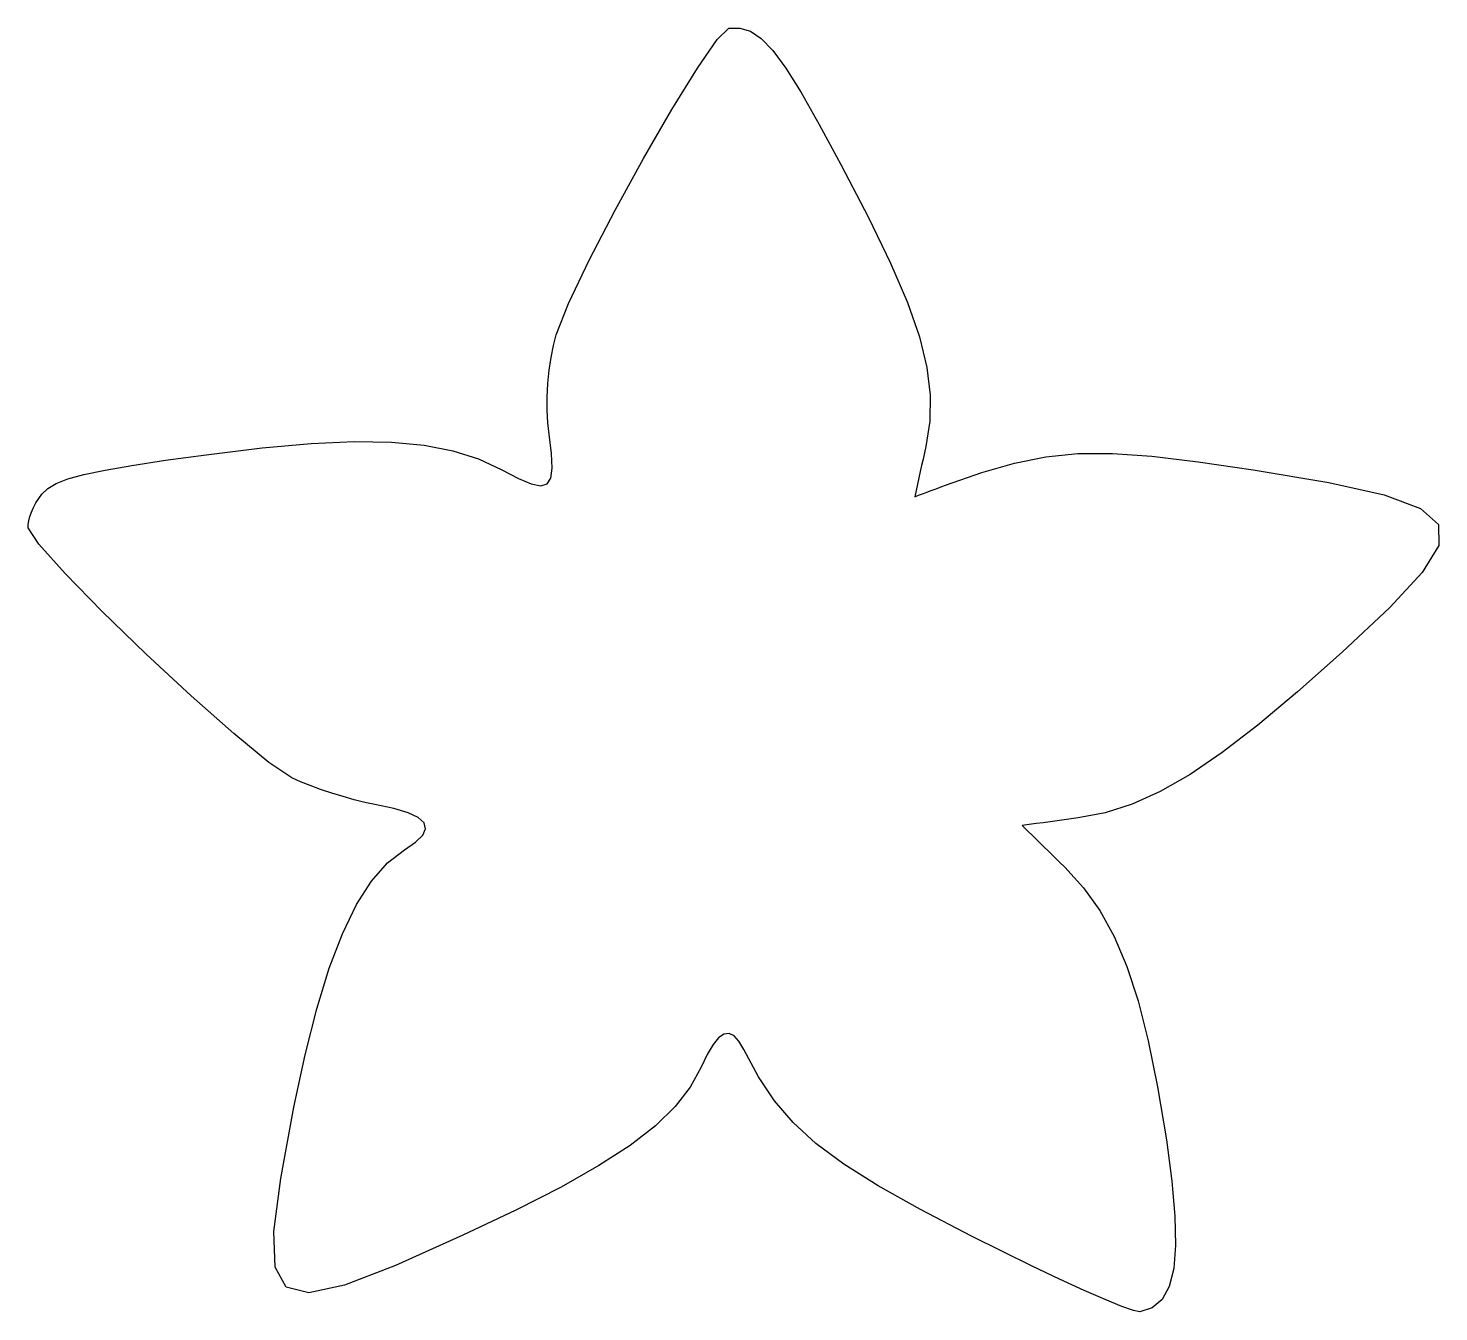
# Model space of a CAD drawing. Extents: x 2.4 to 98.2, y 8.1 to 95.3.
import ezdxf

# ---------------------------------------------------------------- set-up
doc = ezdxf.new("R2010")
doc.units = 0
doc.layers.add('LAYER_1', color=7, linetype='CONTINUOUS')

msp = doc.modelspace()

# ---------------------------------------------------------------- linework, layer by layer
at = {"layer": 'LAYER_1', "color": 3}
for p, q in [((49.193221, 94.49137), (49.976668, 95.24806)), ((49.976668, 95.24806), (50.734817, 95.25506)), ((50.734817, 95.25506), (51.453678, 95.04456)), ((51.453678, 95.04456), (52.180585, 94.55946)), ((47.843493, 92.54733), (49.193221, 94.49137)), ((52.180585, 94.55946), (52.962874, 93.74231)), ((52.962874, 93.74231), (53.847882, 92.53567)), ((46.113274, 89.74597), (47.843493, 92.54733)), ((53.847882, 92.53567), (54.882946, 90.88208)), ((54.882946, 90.88208), (56.115399, 88.72411)), ((44.188355, 86.41732), (46.113274, 89.74597)), ((56.115399, 88.72411), (57.59258, 86.0043)), ((42.254525, 82.89141), (44.188355, 86.41732)), ((57.59258, 86.0043), (59.465627, 82.41043)), ((40.497574, 79.49829), (42.254525, 82.89141)), ((59.465627, 82.41043), (60.963867, 79.31087)), ((39.103293, 76.56796), (40.497574, 79.49829)), ((60.963867, 79.31087), (62.110104, 76.62988)), ((38.257471, 74.43048), (39.103293, 76.56796)), ((62.110104, 76.62988), (62.927141, 74.29173)), ((38.066706, 73.71431), (38.257471, 74.43048)), ((62.927141, 74.29173), (63.437782, 72.22069)), ((37.786535, 72.03608), (37.909055, 72.90697)), ((37.909055, 72.90697), (38.066706, 73.71431)), ((37.701165, 71.12927), (37.786535, 72.03608)), ((63.437782, 72.22069), (63.66483, 70.34104)), ((37.654955, 70.21417), (37.701165, 71.12927)), ((37.649955, 69.3184), (37.654955, 70.21417)), ((63.66483, 70.34104), (63.63109, 68.57704)), ((37.688115, 68.46959), (37.649955, 69.3184)), ((37.771485, 67.69538), (37.688115, 68.46959)), ((63.63109, 68.57704), (63.359365, 66.85297)), ((18.300913, 66.75783), (21.627973, 67.05525)), ((21.627973, 67.05525), (24.532519, 67.18718)), ((24.532519, 67.18718), (27.067104, 67.15098)), ((27.067104, 67.15098), (29.284284, 66.94387)), ((37.938248, 66.37952), (37.771485, 67.69538)), ((11.721214, 65.91557), (14.498783, 66.29761)), ((14.498783, 66.29761), (18.300913, 66.75783)), ((29.284284, 66.94387), (31.236616, 66.56319)), ((31.236616, 66.56319), (32.976653, 66.00626)), ((37.989068, 65.3881), (37.938248, 66.37952)), ((63.265015, 66.42711), (63.170665, 66.00125)), ((63.359365, 66.85297), (63.265015, 66.42711)), ((69.374649, 65.73404), (71.503535, 66.15761)), ((71.503535, 66.15761), (73.677512, 66.3716)), ((73.677512, 66.3716), (76.034193, 66.3828)), ((76.034193, 66.3828), (78.711191, 66.19815)), ((78.711191, 66.19815), (81.846115, 65.82443)), ((6.190996, 64.95447), (7.621492, 65.257)), ((7.621492, 65.257), (9.446841, 65.57303)), ((9.446841, 65.57303), (11.721214, 65.91557)), ((32.976653, 66.00626), (34.556951, 65.27038)), ((34.556951, 65.27038), (35.690125, 64.68356)), ((37.900688, 64.70357), (37.989068, 65.3881)), ((62.981965, 65.14952), (62.887615, 64.72366)), ((63.076315, 65.57539), (62.981965, 65.14952)), ((63.170665, 66.00125), (63.076315, 65.57539)), ((67.153244, 65.09404), (69.374649, 65.73404)), ((81.846115, 65.82443), (85.57658, 65.2685)), ((85.57658, 65.2685), (90.718193, 64.40002)), ((3.726925, 63.99803), (4.297884, 64.33798)), ((4.297884, 64.33798), (5.101184, 64.65246)), ((5.101184, 64.65246), (6.190996, 64.95447)), ((35.690125, 64.68356), (36.567832, 64.31593)), ((36.567832, 64.31593), (37.213325, 64.18503)), ((37.213325, 64.18503), (37.649859, 64.30839)), ((37.649859, 64.30839), (37.900688, 64.70357)), ((62.793265, 64.2978), (62.698915, 63.87194)), ((62.887615, 64.72366), (62.793265, 64.2978)), ((64.439564, 64.13268), (64.701707, 64.23078)), ((64.701707, 64.23078), (67.153244, 65.09404)), ((90.718193, 64.40002), (94.49447, 63.56734)), ((2.931508, 63.02717), (3.122895, 63.33256)), ((3.122895, 63.33256), (3.334138, 63.61961)), ((3.334138, 63.61961), (3.726925, 63.99803)), ((62.698915, 63.87194), (62.604565, 63.44608)), ((62.604565, 63.44608), (62.866708, 63.54418)), ((62.866708, 63.54418), (63.128851, 63.64228)), ((63.128851, 63.64228), (63.390993, 63.74038)), ((63.390993, 63.74038), (63.653136, 63.83838)), ((63.653136, 63.83838), (63.915279, 63.93648)), ((63.915279, 63.93648), (64.177422, 64.03458)), ((64.177422, 64.03458), (64.439564, 64.13268)), ((94.49447, 63.56734), (96.961568, 62.65547)), ((2.514315, 62.09469), (2.623436, 62.39886)), ((2.623436, 62.39886), (2.763761, 62.71281)), ((2.763761, 62.71281), (2.931508, 63.02717)), ((96.961568, 62.65547), (98.175644, 61.54941)), ((2.404817, 61.55317), (2.440181, 61.80967)), ((2.412007, 61.33456), (2.404817, 61.55317)), ((3.131983, 60.22619), (2.412007, 61.33456)), ((2.440181, 61.80967), (2.514315, 62.09469)), ((98.175644, 61.54941), (98.192854, 60.13418)), ((4.91158, 58.23395), (3.131983, 60.22619)), ((98.192854, 60.13418), (97.069357, 58.29477)), ((7.437773, 55.65486), (4.91158, 58.23395)), ((97.069357, 58.29477), (94.861308, 55.91621)), ((10.397536, 52.7859), (7.437773, 55.65486)), ((94.861308, 55.91621), (91.624865, 52.8835)), ((13.477845, 49.92407), (10.397536, 52.7859)), ((91.624865, 52.8835), (88.598712, 50.1894)), ((16.365674, 47.36636), (13.477845, 49.92407)), ((88.598712, 50.1894), (85.90472, 47.93062)), ((85.90472, 47.93062), (83.489275, 46.07346)), ((18.747998, 45.40978), (16.365674, 47.36636)), ((83.489275, 46.07346), (81.298765, 44.58426)), ((20.31179, 44.35132), (18.747998, 45.40978)), ((20.884141, 44.09235), (20.31179, 44.35132)), ((21.540417, 43.82839), (20.884141, 44.09235)), ((81.298765, 44.58426), (79.279576, 43.42934)), ((22.257508, 43.56684), (21.540417, 43.82839)), ((23.012305, 43.31505), (22.257508, 43.56684)), ((23.781696, 43.08041), (23.012305, 43.31505)), ((79.279576, 43.42934), (77.378095, 42.57502)), ((24.542572, 42.8703), (23.781696, 43.08041)), ((25.271823, 42.69208), (24.542572, 42.8703)), ((25.946338, 42.55314), (25.271823, 42.69208)), ((27.225883, 42.28017), (25.946338, 42.55314)), ((28.207317, 41.98147), (27.225883, 42.28017)), ((77.378095, 42.57502), (75.54071, 41.98763)), ((28.892711, 41.65388), (28.207317, 41.98147)), ((29.284136, 41.2942), (28.892711, 41.65388)), ((29.383666, 40.89925), (29.284136, 41.2942)), ((70.860606, 41.24709), (70.385073, 41.18269)), ((71.33614, 41.31149), (70.860606, 41.24709)), ((71.811674, 41.37589), (71.33614, 41.31149)), ((72.287207, 41.44029), (71.811674, 41.37589)), ((72.762741, 41.50469), (72.287207, 41.44029)), ((73.238274, 41.56909), (72.762741, 41.50469)), ((73.713808, 41.63349), (73.238274, 41.56909)), ((75.54071, 41.98763), (73.713808, 41.63349)), ((28.715323, 39.99082), (29.193371, 40.46585)), ((29.193371, 40.46585), (29.383666, 40.89925)), ((70.385073, 41.18269), (69.909539, 41.11829)), ((69.909539, 41.11829), (70.270216, 40.76404)), ((70.270216, 40.76404), (70.630893, 40.40979)), ((70.630893, 40.40979), (70.991569, 40.05554)), ((26.800468, 38.58578), (27.951593, 39.47096)), ((27.951593, 39.47096), (28.715323, 39.99082)), ((70.991569, 40.05554), (71.352246, 39.70129)), ((71.352246, 39.70129), (71.712923, 39.34704)), ((71.712923, 39.34704), (72.0736, 38.99279)), ((25.718264, 37.34784), (26.800468, 38.58578)), ((72.0736, 38.99279), (72.434276, 38.63854)), ((72.434276, 38.63854), (72.794953, 38.28429)), ((72.794953, 38.28429), (74.056848, 36.89911)), ((24.701016, 35.74789), (25.718264, 37.34784)), ((74.056848, 36.89911), (75.166608, 35.35027)), ((23.744759, 33.77672), (24.701016, 35.74789)), ((75.166608, 35.35027), (76.143207, 33.58685)), ((22.845528, 31.42506), (23.744759, 33.77672)), ((76.143207, 33.58685), (77.005619, 31.55791)), ((21.999356, 28.6837), (22.845528, 31.42506)), ((77.005619, 31.55791), (77.772821, 29.21251)), ((77.772821, 29.21251), (78.463786, 26.49972)), ((21.20228, 25.54338), (21.999356, 28.6837)), ((49.652968, 26.95697), (49.290801, 26.70593)), ((50.001709, 27.00197), (49.652968, 26.95697)), ((50.340102, 26.84214), (50.001709, 27.00197)), ((50.671227, 26.47879), (50.340102, 26.84214)), ((48.912129, 26.24752), (48.513874, 25.58047)), ((49.290801, 26.70593), (48.912129, 26.24752)), ((50.998162, 25.91321), (50.671227, 26.47879)), ((51.987161, 24.06458), (50.998162, 25.91321)), ((78.463786, 26.49972), (79.09749, 23.3686)), ((20.450333, 21.99488), (21.20228, 25.54338)), ((48.513874, 25.58047), (48.092955, 24.70349)), ((48.092955, 24.70349), (47.355682, 23.34885)), ((53.074292, 22.43232), (51.987161, 24.06458)), ((47.355682, 23.34885), (46.336801, 22.03424)), ((79.09749, 23.3686), (79.692908, 19.76822)), ((46.336801, 22.03424), (44.993534, 20.7295)), ((54.345443, 20.94609), (53.074292, 22.43232)), ((19.556979, 17.1498), (20.450333, 21.99488)), ((44.993534, 20.7295), (43.283106, 19.40447)), ((55.886501, 19.53554), (54.345443, 20.94609)), ((43.283106, 19.40447), (41.162741, 18.02901)), ((57.783352, 18.13033), (55.886501, 19.53554)), ((79.692908, 19.76822), (80.068041, 16.96989)), ((41.162741, 18.02901), (38.589664, 16.57296)), ((60.121884, 16.6601), (57.783352, 18.13033)), ((19.094878, 13.55551), (19.556979, 17.1498)), ((38.589664, 16.57296), (35.521099, 15.00616)), ((62.987982, 15.05453), (60.121884, 16.6601)), ((80.068041, 16.96989), (80.278247, 14.59715)), ((35.521099, 15.00616), (31.91427, 13.29846)), ((66.467535, 13.24325), (62.987982, 15.05453)), ((80.278247, 14.59715), (80.320227, 12.62868)), ((19.180738, 11.12348), (19.094878, 13.55551)), ((31.91427, 13.29846), (27.337969, 11.24723)), ((66.467497, 13.24375), (66.467482, 13.24385)), ((66.467482, 13.24385), (66.467535, 13.24325)), ((66.467511, 13.24366), (66.467497, 13.24375)), ((66.467526, 13.24356), (66.467511, 13.24366)), ((66.467541, 13.24346), (66.467526, 13.24356)), ((66.467556, 13.24336), (66.467541, 13.24346)), ((66.46757, 13.24327), (66.467556, 13.24336)), ((66.467585, 13.24317), (66.46757, 13.24327)), ((68.575949, 12.18587), (66.467585, 13.24317)), ((80.320227, 12.62868), (80.190692, 11.04312)), ((70.583633, 11.20493), (68.575949, 12.18587)), ((19.931268, 9.76517), (19.180738, 11.12348)), ((27.337969, 11.24723), (23.893174, 9.91559)), ((72.443779, 10.32144), (70.583633, 11.20493)), ((80.190692, 11.04312), (79.886343, 9.81916)), ((21.463177, 9.39205), (19.931268, 9.76517)), ((23.893174, 9.91559), (21.463177, 9.39205)), ((74.109532, 9.55647), (72.443779, 10.32144)), ((79.886343, 9.81916), (79.403887, 8.93545)), ((75.534035, 8.93111), (74.109532, 9.55647)), ((76.670429, 8.46644), (75.534035, 8.93111)), ((79.403887, 8.93545), (78.740028, 8.37065)), ((77.47186, 8.18353), (76.670429, 8.46644)), ((77.89147, 8.10343), (77.47186, 8.18353)), ((78.740028, 8.37065), (77.89147, 8.10343))]:
    msp.add_line(p, q, dxfattribs=at)

doc.saveas('drawing.dxf')
